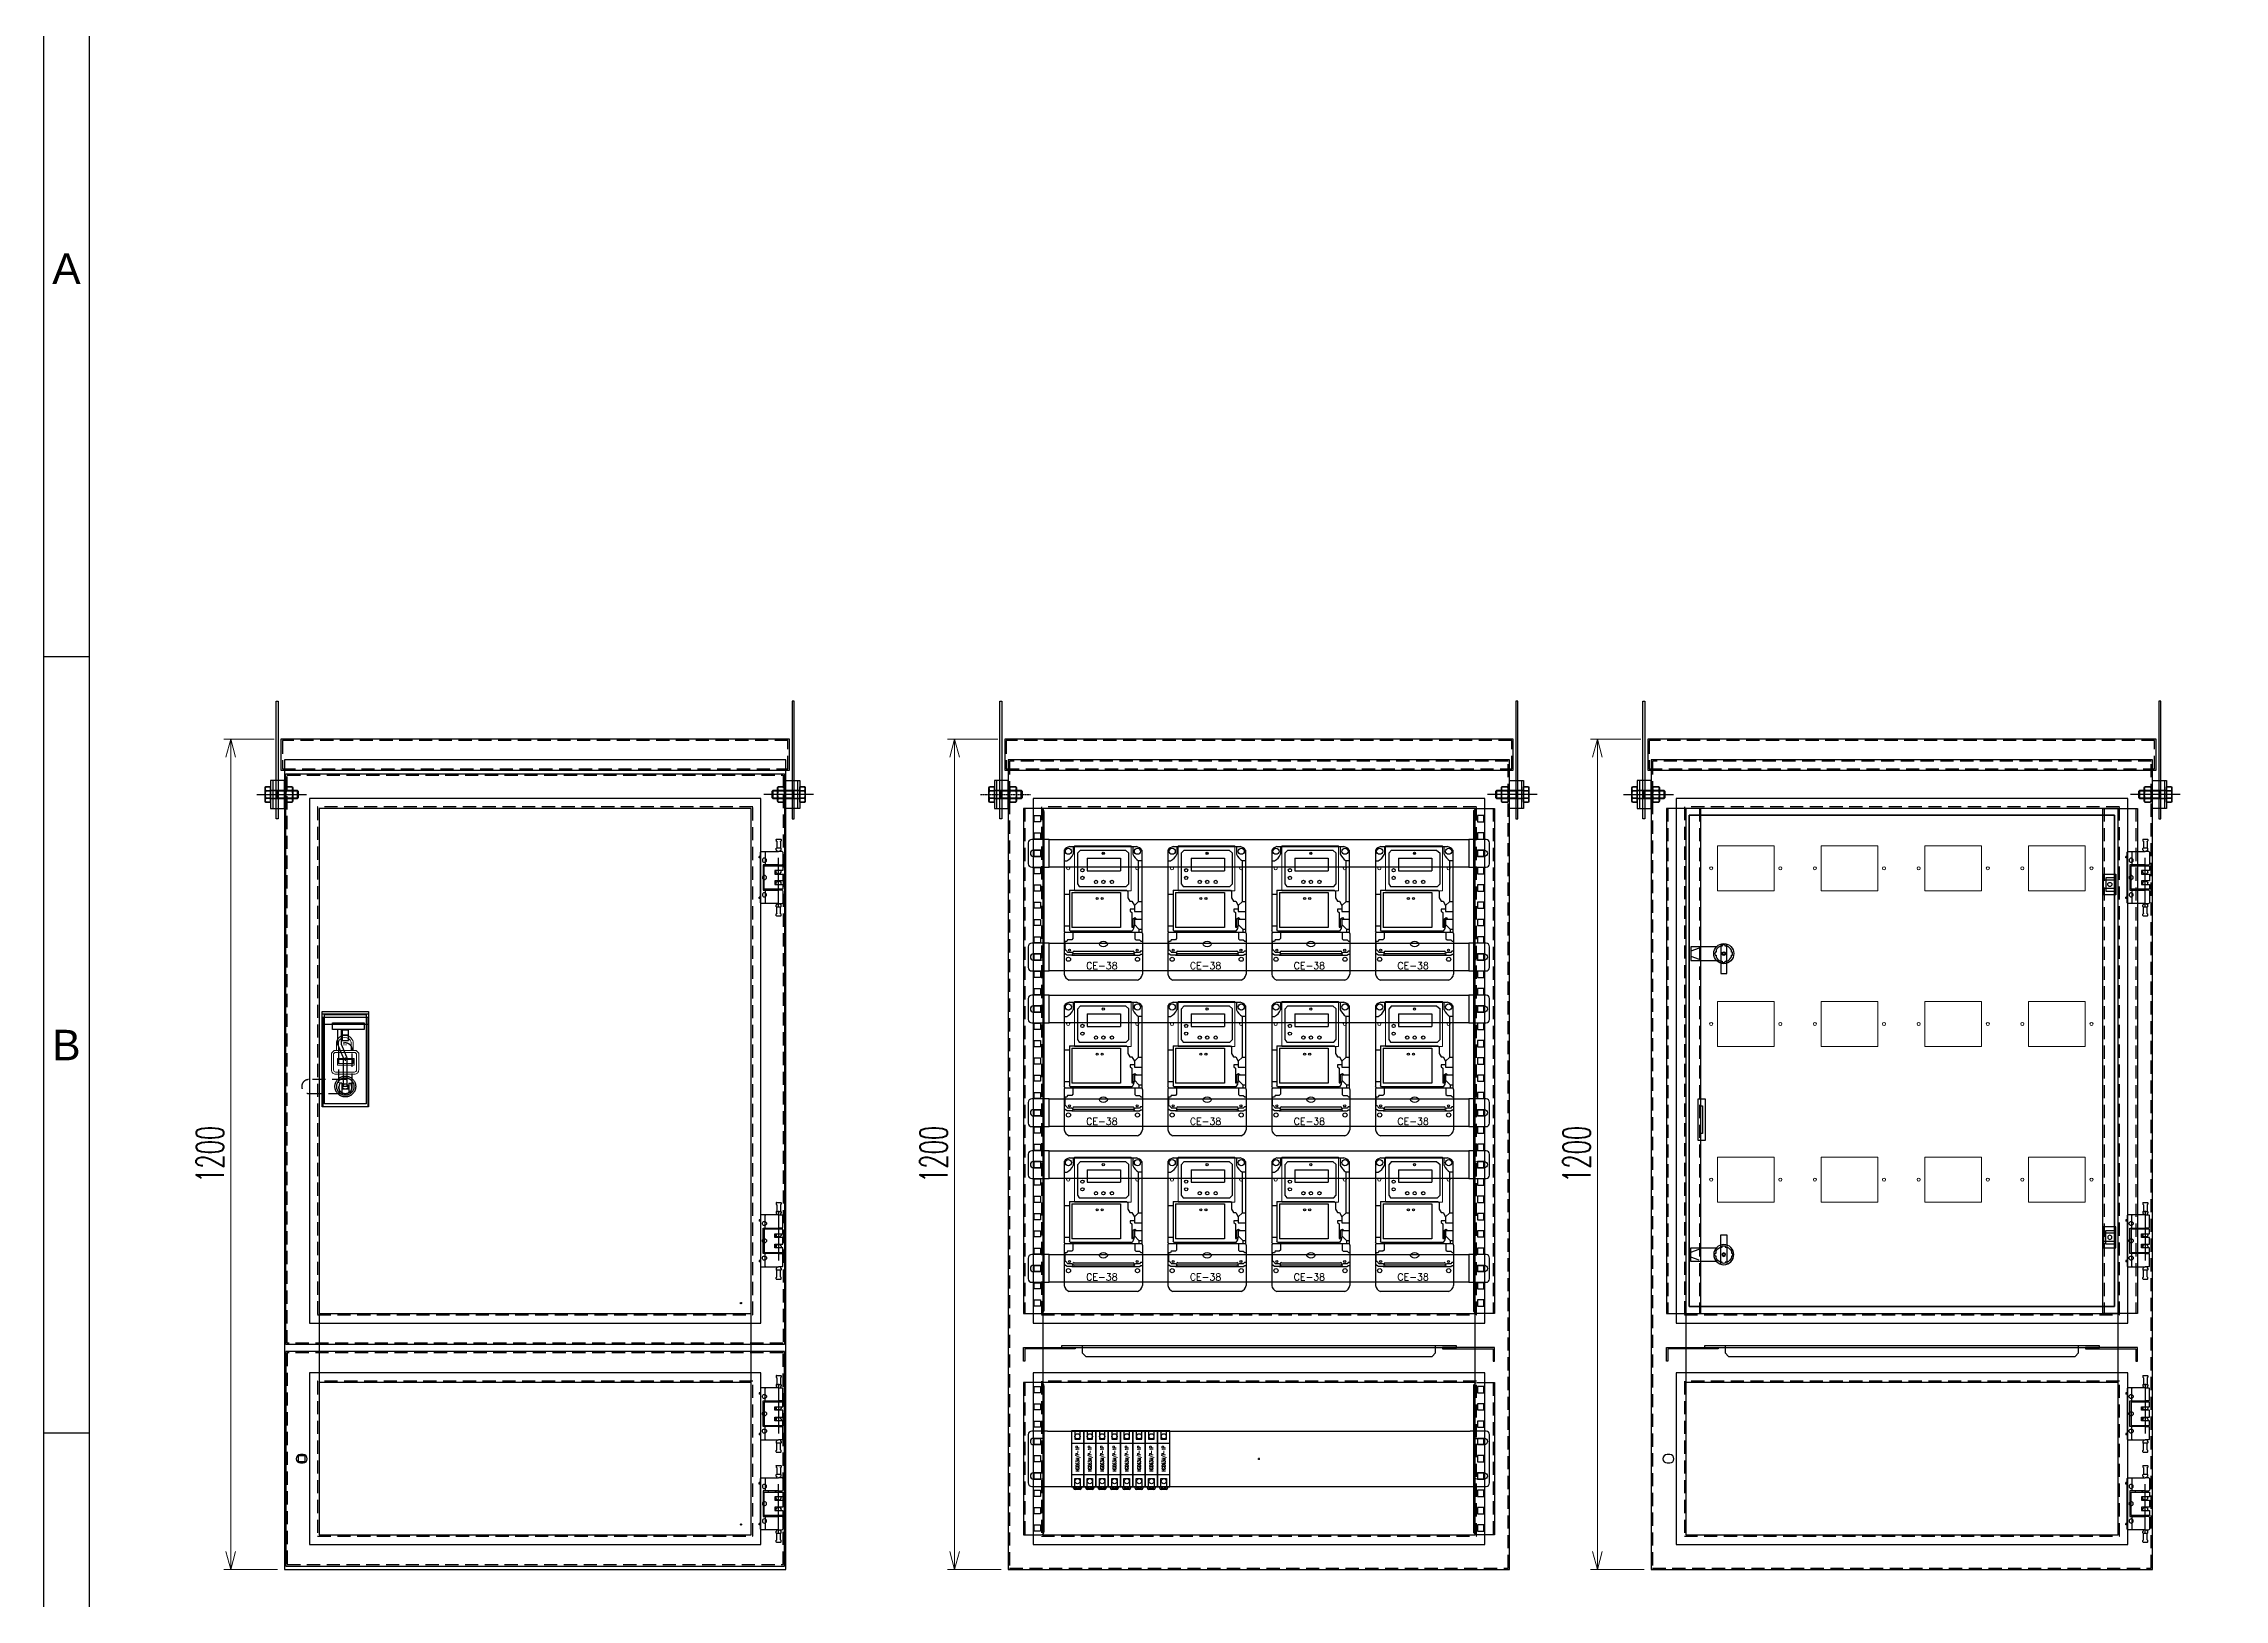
# Model space of a CAD drawing. Header units: millimetres. Extents: x -33730 to 17150, y -76829 to -27437.
# Drawn here: x -7064 to -3911, y -69707 to -67458 of the extents above; entities that cross this region are included whole.
import ezdxf
from ezdxf.enums import TextEntityAlignment as Align

# ---------------------------------------------------------------- set-up
doc = ezdxf.new("R2010")
doc.units = ezdxf.units.MM
doc.header["$LTSCALE"] = 3
for name, pattern in [('ACAD_ISO03W100', [30, 12, -18]), ('ACAD_ISO04W100', [30, 24, -3, 0, -3]), ('AXES2', [1.125, 0.75, -0.125, 0.125, -0.125]), ('HIDDEN', [9.525, 6.35, -3.175])]:
    doc.linetypes.add(name, pattern=pattern)
for name, color, linetype in [('@.HIDDEN', 8, 'HIDDEN'), ('@.TEXT', 7, 'Continuous'), ('@.VISIBLE', 7, 'Continuous'), ('AXE', 80, 'AXES2'), ('centerline', 6, 'ACAD_ISO04W100'), ('dim', 7, 'Continuous'), ('EQUIPMENT', 4, 'Continuous'), ('equipments', 2, 'Continuous')]:
    doc.layers.add(name, color=color, linetype=linetype)
for name, color, linetype, lineweight in [('BORDER', 7, 'Continuous', 15), ('FIN', 8, 'Continuous', 18), ('FORT', 2, 'Continuous', 35), ('Text', 7, 'Continuous', 13)]:
    doc.layers.add(name, color=color, linetype=linetype, lineweight=lineweight)
doc.styles.add('Ann_w01', font='romans.shx', dxfattribs={"width": 0.6, "bigfont": 'chineset.shx'})
doc.styles.add('Arial', font='arial.ttf')
doc.styles.add('BV CHI TIET', font='romans.shx', dxfattribs={"height": 10})
doc.dimstyles.new('Dim 01_SC20', dxfattribs={"dimscale": 20, "dimtxt": 2, "dimasz": 1.3, "dimexe": 0.5, "dimexo": 0.5, "dimgap": 0.5, "dimtad": 1, "dimdec": 1, "dimzin": 12, "dimdsep": 46, "dimtxsty": 'Ann_w01', "dimblk": 'OPEN30', "dimcen": 1.5, "dimclrd": 6, "dimclre": 6, "dimclrt": 3, "dimadec": 1, "dimazin": 3, "dimtm": 1e-09, "dimtfac": 1, "dimtdec": 1, "dimtix": 1, "dimtmove": 0, "dimatfit": 3, "dimldrblk": 'OPEN30', "dimfxl": 1, "dimtolj": 1, "dimlwd": 0, "dimlwe": 0, "dimarcsym": 0})

# ---------------------------------------------------------------- blocks, each defined once
blk = doc.blocks.new('HL011-1 Front')
at = {"layer": 'centerline'}
blk.add_line((20.5, 43.5), (20.5, -43.5), dxfattribs=at)
at = {"layer": 'EQUIPMENT'}
for p, q in [((-5.7, 36.5), (-5.7, -36.5)), ((1.5, 37.5), (-4.7, 37.5)), ((1, 19.5), (1, 36.5)), ((20.5, 37.5), (1.5, 37.5)), ((17, 42), (17, 40)), ((17.5, 42.5), (23.5, 42.5)), ((18, 39), (18, 37.5)), ((20.5, 37.5), (25.5, 37.5)), ((23, 39), (23, 37.5)), ((24, 42), (24, 40)), ((26.5, 19.5), (26.5, 36.5)), ((-7.7, 30.5), (-7.7, 28.5)), ((-5.7, 30.5), (-7.7, 30.5)), ((-5.7, 28.5), (-7.7, 28.5)), ((-1.9, -18.5), (-1.9, 18.5)), ((-1.9, 18.5), (0.4, 18.5)), ((0.4, 18.5), (20.5, 18.5)), ((5.6, 16.8), (5.6, 18.5)), ((15.9, 18.5), (15.9, 16.8)), ((15.9, 10), (15.9, 5)), ((17.5, 16.8), (17, 18.5)), ((17, 10), (17, 7.7)), ((18.4, 5.7), (17.1, 7.4)), ((22.2, 5.5), (18.8, 5.5)), ((25.5, 18.5), (20.5, 18.5)), ((22.6, 5.7), (23.9, 7.4)), ((23.5, 16.8), (24, 18.5)), ((24, 10), (24, 7.7)), ((-7.7, -28.5), (-7.7, -30.5)), ((-5.7, -28.5), (-7.7, -28.5)), ((-5.7, -30.5), (-7.7, -30.5)), ((0.4, -18.5), (-1.9, -18.5)), ((20.5, -18.5), (0.4, -18.5)), ((1, -36.5), (1, -19.5)), ((5.6, -18.5), (5.6, -16.8)), ((15.9, -5), (15.9, -10)), ((15.9, -16.8), (15.9, -18.5)), ((17, -7.7), (17, -10)), ((17.5, -16.8), (17, -18.5)), ((18.4, -5.7), (17.1, -7.4)), ((18.8, -5.5), (22.2, -5.5)), ((20.5, -18.5), (25.5, -18.5)), ((22.6, -5.7), (23.9, -7.4)), ((23.5, -16.8), (24, -18.5)), ((24, -7.7), (24, -10)), ((26.5, -36.5), (26.5, -19.5)), ((-4.7, -37.5), (1.5, -37.5)), ((1.5, -37.5), (20.5, -37.5)), ((17, -40), (17, -42)), ((23.5, -42.5), (17.5, -42.5)), ((18, -37.5), (18, -39)), ((25.5, -37.5), (20.5, -37.5)), ((23, -37.5), (23, -39)), ((24, -40), (24, -42))]:
    blk.add_line(p, q, dxfattribs=at)
at = {"layer": 'EQUIPMENT', "color": 8}
for p, q in [((17, 55), (17, 53)), ((17.5, 55.5), (23.5, 55.5)), ((18, 52), (18, 42.5)), ((23, 52), (23, 42.5)), ((24, 55), (24, 53)), ((17, -55), (17, -53)), ((17.5, -55.5), (23.5, -55.5)), ((18, -52), (18, -42.5)), ((23, -52), (23, -42.5)), ((24, -55), (24, -53))]:
    blk.add_line(p, q, dxfattribs=at)
blk.add_lwpolyline([(26.5, 5), (15.2, 5), (15.2, 10), (26.5, 10), (26.5, 16.8), (-0.2, 16.8), (-0.2, -16.8), (26.5, -16.8), (26.5, -10), (15.2, -10), (15.2, -5), (26.5, -5)], close=True, dxfattribs=at)
for centre in [(0, 25), (0, 0), (0, -25)]:
    blk.add_circle(centre, 3, dxfattribs=at)
at = {"layer": 'EQUIPMENT'}
for centre, radius, start, end in [((-4.7, 36.5), 1, 90, 180), ((17.5, 42), 0.5, 90, 180), ((17.5, 40), 0.5, 180, 270), ((17.5, 39), 0.5, 0, 90), ((23.5, 39), 0.5, 90, 180), ((23.5, 42), 0.5, 0, 90), ((23.5, 40), 0.5, 270, 0), ((25.5, 36.5), 1, 0, 90), ((17.5, 7.7), 0.5, 180, 216.8699), ((18.8, 6), 0.5, 216.8699, 270), ((22.2, 6), 0.5, 270, 323.1301), ((23.5, 7.7), 0.5, 323.1301, 0), ((25.5, 19.5), 1, 270, 0), ((17.5, -7.7), 0.5, 143.1301, 180), ((18.8, -6), 0.5, 90, 143.1301), ((22.2, -6), 0.5, 36.8699, 90), ((23.5, -7.7), 0.5, 0, 36.8699), ((25.5, -19.5), 1, 0, 90), ((-4.7, -36.5), 1, 180, 270), ((17.5, -40), 0.5, 90, 180), ((17.5, -42), 0.5, 180, 270), ((17.5, -39), 0.5, 270, 0), ((23.5, -39), 0.5, 180, 270), ((23.5, -40), 0.5, 0, 90), ((23.5, -42), 0.5, 270, 0), ((25.5, -36.5), 1, 270, 0)]:
    blk.add_arc(centre, radius, start, end, dxfattribs=at)
at = {"layer": 'EQUIPMENT', "color": 8}
for centre, start, end in [((17.5, 55), 90, 180), ((17.5, 53), 180, 270), ((17.5, 52), 0, 90), ((23.5, 52), 90, 180), ((23.5, 55), 0, 90), ((23.5, 53), 270, 0), ((17.5, -53), 90, 180), ((17.5, -55), 180, 270), ((17.5, -52), 270, 0), ((23.5, -52), 180, 270), ((23.5, -53), 0, 90), ((23.5, -55), 270, 0)]:
    blk.add_arc(centre, 0.5, start, end, dxfattribs=at)
at = {"layer": 'EQUIPMENT'}
for centre, start_param, end_param in [((1.5, 36.5), 3.141593, 4.712389), ((0.4, 19.5), 0, 1.570796), ((0.4, -19.5), 1.570796, 3.141593), ((1.5, -36.5), 4.712389, 6.283185)]:
    blk.add_ellipse(centre, major_axis=(0, -1), ratio=0.57735, start_param=start_param, end_param=end_param, dxfattribs=at)
blk = doc.blocks.new('khoa')
at = {"layer": 'BORDER', "color": 0, "linetype": 'Continuous'}
blk.add_lwpolyline([(1124505.4, 153100.2), (1124505.4, 153112.7, 0.787743), (1124481.3, 153112.7), (1124481.3, 153100.2)], format="xyb", dxfattribs=at)
at = {"layer": 'BORDER'}
blk.add_lwpolyline([(1124484.2, 153100.2), (1124484.2, 153112, -0.787743), (1124502.4, 153112), (1124502.4, 153100.2)], format="xyb", dxfattribs=at)
at = {"layer": 'BORDER', "color": 0, "linetype": 'Continuous'}
for points in [[(1124474.1, 153071.9, 0.414214), (1124480.1, 153065.9), (1124507.4, 153065.9, 0.414214), (1124513.4, 153071.9), (1124513.4, 153096.4), (1124509.7, 153100.2), (1124477.8, 153100.2), (1124474.1, 153096.4)], [(1124477.1, 153071.9, 0.414214), (1124480.1, 153068.9), (1124507.4, 153068.9, 0.414214), (1124510.4, 153071.9), (1124510.4, 153095.2), (1124508.4, 153097.2), (1124479.1, 153097.2), (1124477.1, 153095.2)]]:
    blk.add_lwpolyline(points, format="xyb", close=True, dxfattribs=at)
for points in [[(1124482.7, 153088.7), (1124506.8, 153088.7), (1124506.8, 153078.8), (1124482.7, 153078.8), (1124482.7, 153088.7)], [(1124482.7, 153087.2), (1124505.4, 153087.2), (1124505.4, 153081.6), (1124482.7, 153081.6), (1124482.7, 153087.2)], [(1124491.6, 153108.5), (1124493, 153108.5)], [(1124494.4, 153108.5), (1124495.9, 153108.5)]]:
    blk.add_lwpolyline(points, dxfattribs=at)
blk = doc.blocks.new('A$C05342c2d')
at = {"color": 3, "ltscale": 20}
for p, q in [((29.5, 0), (29.5, 137.5)), ((29.5, 137.5), (96.5, 137.5)), ((29.5, 134.5), (96.5, 134.5)), ((29.5, 129.5), (96.5, 129.5)), ((29.5, 129.5), (30.5, 129.5)), ((30.5, 129.5), (30.5, 119.5)), ((95.5, 129.5), (95.5, 119.5)), ((96.5, 137.5), (96.5, 0)), ((30.5, 119.5), (95.5, 119.5)), ((30.5, 119.5), (30.5, 0)), ((44.3, 111.4), (44.3, 121.4)), ((44.3, 121.4), (90.2, 121.4)), ((90.2, 111.4), (44.3, 111.4)), ((52.4, 89.7), (52.4, 111.4)), ((57.4, 89.7), (57.4, 111.4)), ((58.5, 110.8), (58.5, 95.8)), ((67.5, 110.8), (58.5, 110.8)), ((58.5, 103.2), (67.5, 103.2)), ((58.5, 95.8), (67.5, 95.8)), ((66.5, 103.2), (59.5, 103.2)), ((67.5, 95.8), (67.5, 110.8)), ((90.2, 121.4), (90.2, 111.4)), ((95.5, 119.5), (95.5, 0)), ((29.5, 69.8), (29.5, 68.8)), ((52.4, 89.7), (60.6, 69.7)), ((57.4, 89.7), (65.6, 69.7)), ((60.6, 29.7), (60.6, 69.7)), ((65.6, 29.7), (65.6, 69.7)), ((58, 34.2), (55.1, 34.2)), ((58, 34.2), (58, 21.2)), ((68, 34.2), (68, 21.2)), ((68, 34.2), (70.9, 34.2)), ((96.5, 0), (29.5, 0)), ((58, 21.2), (55.1, 21.2)), ((58, 29.7), (68, 29.7)), ((58, 25.7), (68, 25.7)), ((68, 21.2), (70.9, 21.2))]:
    blk.add_line(p, q, dxfattribs=at)
at = {"color": 1}
for p, q in [((60.5, 68.8), (65.5, 68.8)), ((63, 71.3), (63, 66.3))]:
    blk.add_line(p, q, dxfattribs=at)
blk.add_lwpolyline([(33, 133.3), (93, 133.3), (93, 4.3), (33, 4.3)], close=True, dxfattribs=at)
at = {"color": 3, "linetype": 'ACAD_ISO03W100', "ltscale": 20}
for radius in [15, 12.5, 4]:
    blk.add_circle((63, 29.2), radius, dxfattribs=at)
at = {"color": 3, "ltscale": 20}
for centre, start, end in [((70.6, 27.7), 157.2831, 202.7169), ((55.4, 27.7), 337.2831, 22.7169)]:
    blk.add_arc(centre, 16.8, start, end, dxfattribs=at)
at = {"layer": '@.VISIBLE', "linetype": 'HIDDEN'}
for points in [[(73, 29.2), (73, 82.2, 1), (53, 82.2), (53, 29.2, 1)], [(63, 39.2), (10, 39.2, 1), (10, 19.2), (63, 19.2, 1)]]:
    blk.add_lwpolyline(points, format="xyb", close=True, dxfattribs=at)
at = {"color": 3}
blk.add_blockref('khoa', (-1124431.1, -153018.9), dxfattribs=at)
blk = doc.blocks.new('_Open30')
at = {"color": 0, "linetype": 'ByBlock', "lineweight": -2}
for p, q in [((-1, 0.27), (0, 0)), ((0, 0), (-1, -0.27)), ((0, 0), (-1, 0))]:
    blk.add_line(p, q, dxfattribs=at)
blk = doc.blocks.new('*D208')
at = {"layer": '@.VISIBLE', "color": 6, "lineweight": 0, "transparency": 16777216}
for p, q in [((-6730.9, -68463.6), (-6803.6, -68463.6)), ((-6793.6, -69637.6), (-6793.6, -68489.6)), ((-6725.9, -69663.6), (-6803.6, -69663.6))]:
    blk.add_line(p, q, dxfattribs=at)
at = {"layer": 'Defpoints', "color": 0, "transparency": 16777216}
for p in [(-6793.6, -68463.6), (-6720.9, -68463.6), (-6715.9, -69663.6)]:
    blk.add_point(p, dxfattribs=at)
at = {"layer": '@.VISIBLE', "color": 6, "lineweight": 0, "transparency": 16777216, "xscale": 26, "yscale": 26, "zscale": 26}
for p, rotation in [((-6793.6, -68463.6), 90), ((-6793.6, -69663.6), 270)]:
    blk.add_blockref('_Open30', p, dxfattribs=dict(at, rotation=rotation))
at = {"layer": '@.VISIBLE', "color": 3, "transparency": 16777216, "insert": (-6823.6, -69063.6), "char_height": 40, "attachment_point": 5, "rotation": 90, "style": 'Ann_w01'}
blk.add_mtext('\\A1;1200', dxfattribs=at)
blk = doc.blocks.new('*D211')
at = {"layer": '@.VISIBLE', "color": 6, "lineweight": 0, "transparency": 16777216}
for p, q in [((-4754.9, -68463.6), (-4827.5, -68463.6)), ((-4817.5, -69637.6), (-4817.5, -68489.6)), ((-4749.9, -69663.6), (-4827.5, -69663.6))]:
    blk.add_line(p, q, dxfattribs=at)
at = {"layer": 'Defpoints', "color": 0, "transparency": 16777216}
for p in [(-4817.5, -68463.6), (-4744.9, -68463.6), (-4739.9, -69663.6)]:
    blk.add_point(p, dxfattribs=at)
at = {"layer": '@.VISIBLE', "color": 6, "lineweight": 0, "transparency": 16777216, "xscale": 26, "yscale": 26, "zscale": 26}
for p, rotation in [((-4817.5, -68463.6), 90), ((-4817.5, -69663.6), 270)]:
    blk.add_blockref('_Open30', p, dxfattribs=dict(at, rotation=rotation))
at = {"layer": '@.VISIBLE', "color": 3, "transparency": 16777216, "insert": (-4847.5, -69063.6), "char_height": 40, "attachment_point": 5, "rotation": 90, "style": 'Ann_w01'}
blk.add_mtext('\\A1;1200', dxfattribs=at)
blk = doc.blocks.new('HL003-2 Front')
at = {"layer": 'EQUIPMENT'}
for p, q in [((6.8, 6), (-9.2, 6)), ((6.8, -15), (6.8, 15)), ((6.8, -6), (-9.2, -6))]:
    blk.add_line(p, q, dxfattribs=at)
blk.add_lwpolyline([(-9.2, 15), (8.8, 15), (8.8, -15), (-9.2, -15)], close=True, dxfattribs=at)
at = {"layer": 'EQUIPMENT', "color": 8}
blk.add_lwpolyline([(6.8, 9.8), (-5.7, 9.8), (-5.7, -9.8), (6.8, -9.8)], dxfattribs=at)
at = {"layer": 'EQUIPMENT'}
blk.add_circle((0, 0), 3, dxfattribs=at)
blk = doc.blocks.new('*D212')
at = {"layer": '@.VISIBLE', "color": 6, "lineweight": 0, "transparency": 16777216}
for p, q in [((-5684.5, -68463.6), (-5757.1, -68463.6)), ((-5747.1, -69637.6), (-5747.1, -68489.6)), ((-5679.5, -69663.6), (-5757.1, -69663.6))]:
    blk.add_line(p, q, dxfattribs=at)
at = {"layer": 'Defpoints', "color": 0, "transparency": 16777216}
for p in [(-5747.1, -68463.6), (-5674.5, -68463.6), (-5669.5, -69663.6)]:
    blk.add_point(p, dxfattribs=at)
at = {"layer": '@.VISIBLE', "color": 6, "lineweight": 0, "transparency": 16777216, "xscale": 26, "yscale": 26, "zscale": 26}
for p, rotation in [((-5747.1, -68463.6), 90), ((-5747.1, -69663.6), 270)]:
    blk.add_blockref('_Open30', p, dxfattribs=dict(at, rotation=rotation))
at = {"layer": '@.VISIBLE', "color": 3, "transparency": 16777216, "insert": (-5777.1, -69063.6), "char_height": 40, "attachment_point": 5, "rotation": 90, "style": 'Ann_w01'}
blk.add_mtext('\\A1;1200', dxfattribs=at)
blk = doc.blocks.new('*U58')
at = {"layer": '@.VISIBLE', "color": 151}
blk.add_lwpolyline([(-4.5, 4.5), (4.5, 4.5), (4.5, -4.5), (-4.5, -4.5)], close=True, dxfattribs=at)
blk = doc.blocks.new('*U59')
at = {"layer": '@.VISIBLE', "color": 0, "linetype": 'ByBlock', "lineweight": -2}
for p in [(0, 200), (0, 175), (0, 150), (0, 125), (0, 100), (0, 75), (0, 50), (0, 25), (0, 0)]:
    blk.add_blockref('*U58', p, dxfattribs=at)
blk = doc.blocks.new('*U60')
at = {"layer": '@.VISIBLE', "color": 151}
blk.add_lwpolyline([(-4.5, 4.5), (4.5, 4.5), (4.5, -4.5), (-4.5, -4.5)], close=True, dxfattribs=at)
blk = doc.blocks.new('*U61')
at = {"layer": '@.VISIBLE', "color": 0, "linetype": 'ByBlock', "lineweight": -2}
for p in [(0, 700), (0, 675), (0, 650), (0, 625), (0, 600), (0, 575), (0, 550), (0, 525), (0, 500), (0, 475), (0, 450), (0, 425), (0, 400), (0, 375), (0, 350), (0, 325), (0, 300), (0, 275), (0, 250), (0, 225), (0, 200), (0, 175), (0, 150), (0, 125), (0, 100), (0, 75), (0, 50), (0, 25), (0, 0)]:
    blk.add_blockref('*U60', p, dxfattribs=at)
blk = doc.blocks.new('*U62')
at = {"layer": '@.VISIBLE', "color": 151}
blk.add_lwpolyline([(-4.5, 4.5), (4.5, 4.5), (4.5, -4.5), (-4.5, -4.5)], close=True, dxfattribs=at)
blk = doc.blocks.new('*U63')
at = {"layer": '@.VISIBLE', "color": 0, "linetype": 'ByBlock', "lineweight": -2}
for p in [(0, 700), (0, 675), (0, 650), (0, 625), (0, 600), (0, 575), (0, 550), (0, 525), (0, 500), (0, 475), (0, 450), (0, 425), (0, 400), (0, 375), (0, 350), (0, 325), (0, 300), (0, 275), (0, 250), (0, 225), (0, 200), (0, 175), (0, 150), (0, 125), (0, 100), (0, 75), (0, 50), (0, 25), (0, 0)]:
    blk.add_blockref('*U62', p, dxfattribs=at)
blk = doc.blocks.new('*U64')
at = {"layer": '@.VISIBLE', "color": 151}
blk.add_lwpolyline([(-4.5, 4.5), (4.5, 4.5), (4.5, -4.5), (-4.5, -4.5)], close=True, dxfattribs=at)
blk = doc.blocks.new('*U65')
at = {"layer": '@.VISIBLE', "color": 0, "linetype": 'ByBlock', "lineweight": -2}
for p in [(0, 200), (0, 175), (0, 150), (0, 125), (0, 100), (0, 75), (0, 50), (0, 25), (0, 0)]:
    blk.add_blockref('*U64', p, dxfattribs=at)
blk = doc.blocks.new('MS406')
at = {"layer": 'EQUIPMENT'}
for points in [[(-10.5, 10), (-47.5, 10), (-47.5, -10), (-10.5, -10)], [(-35.5, 7.8), (-47.5, 3.7)], [(-4.5, 13.8), (-4.5, -28.5), (4.5, -28.5), (4.5, 13.8)], [(-0.8, 2.5), (-0.8, 0.8), (-2.5, 0.8)], [(0.8, 2.5), (0.8, 0.8), (2.5, 0.8)], [(-47.5, -3.7), (-35.5, -7.8)], [(-0.8, -2.5), (-0.8, -0.8), (-2.5, -0.8)], [(0.8, -2.5), (0.8, -0.8), (2.5, -0.8)]]:
    blk.add_lwpolyline(points, dxfattribs=at)
at = {"layer": 'EQUIPMENT', "color": 8}
blk.add_lwpolyline([(-11, 4.8), (-11, 2.2), (-12.5, 2.2, 0.088933), (-12.5, -2.3), (-11, -2.3), (-11, -4.8, 0.189345), (-4.8, -11), (-2.3, -11), (-2.3, -12.5, 0.088933), (2.2, -12.5), (2.2, -11), (4.8, -11, 0.189345), (11, -4.8), (11, -2.3), (12.5, -2.3, 0.088933), (12.5, 2.2), (11, 2.2), (11, 4.8, 0.189345), (4.8, 11), (2.2, 11), (2.2, 12.5, 0.088933), (-2.3, 12.5), (-2.3, 11), (-4.8, 11, 0.189345)], format="xyb", close=True, dxfattribs=at)
at = {"layer": 'EQUIPMENT'}
for radius in [14.5, 2.67]:
    blk.add_circle((0, 0), radius, dxfattribs=at)
blk = doc.blocks.new('H12-040')
at = {"layer": 'AXE'}
blk.add_line((0, 20), (0, -52.1), dxfattribs=at)
at = {"layer": 'FIN'}
for p, q in [((-4.9, -10), (-4.9, -40)), ((5, -10), (5, -40))]:
    blk.add_line(p, q, dxfattribs=at)
at = {"layer": 'FORT'}
for p, q in [((-11, 7.2), (-9.5, 8)), ((-11, 0), (-11, 7.2)), ((-11, 0), (11, 0)), ((9.5, 8), (-9.5, 8)), ((-6, 0), (-6, -38.9)), ((-5.5, 0), (-5.5, 7.2)), ((5.5, 0), (5.5, 7.2)), ((6, 0), (6, -38.9)), ((11, 7.2), (9.5, 8)), ((11, 0), (11, 7.2)), ((6, -10), (-6, -10)), ((6, -38.9), (-6, -38.9)), ((-4.9, -40), (-6, -38.9)), ((5, -40), (-4.9, -40)), ((6, -38.9), (5, -40))]:
    blk.add_line(p, q, dxfattribs=at)
for centre, radius, start, end in [((-8.2, 3.1), 4.86, 55.6159, 124.3841), ((0, -10.2), 18.2, 72.4121, 107.5879), ((8.2, 3.1), 4.86, 55.6159, 124.3841)]:
    blk.add_arc(centre, radius, start, end, dxfattribs=at)
blk = doc.blocks.new('HM12_COTE')
at = {"layer": 'FORT'}
for p, q in [((-11, 9.2), (-9.5, 10)), ((-11, 0.8), (-11, 9.2)), ((-9.5, 0), (-11, 0.8)), ((9.5, 10), (-9.5, 10)), ((-9.5, 0), (9.5, 0)), ((-5.5, 0.8), (-5.5, 9.2)), ((5.5, 0.8), (5.5, 9.2)), ((11, 9.2), (9.5, 10)), ((9.5, 0), (11, 0.8)), ((11, 0.8), (11, 9.2))]:
    blk.add_line(p, q, dxfattribs=at)
for centre, radius, start, end in [((-8.2, 5.1), 4.86, 55.6159, 124.3841), ((-8.2, 4.9), 4.86, 235.6159, 304.3841), ((0, -8.2), 18.2, 72.4121, 107.5879), ((0, 18.2), 18.2, 252.4121, 287.5879), ((8.2, 5.1), 4.86, 55.6159, 124.3841), ((8.2, 4.9), 4.86, 235.6159, 304.3841)]:
    blk.add_arc(centre, radius, start, end, dxfattribs=at)
blk = doc.blocks.new('CE-38 Front')
at = {"layer": 'equipments'}
for p, q in [((-56.5, 4.5), (-56.5, -112.1)), ((-48.8, 9.8), (47.8, 9.8)), ((-43.6, 9.8), (-43.6, -1.4)), ((-33.2, 4.6), (-37.4, 0)), ((-33.2, 4.6), (31.9, 4.6)), ((31.9, 4.6), (36.9, 0.4)), ((36.9, -44.1), (36.9, 0.4)), ((42.6, 9.8), (42.6, -1.4)), ((55.5, 4.5), (55.5, -113.8)), ((-56.5, -10.7), (-52.6, -10.7)), ((-37.4, 0), (-37.4, -44.1)), ((-23.1, -7.2), (25.1, -7.2)), ((-23.1, -7.2), (-23.1, -25.4)), ((-23.1, -25.4), (25.1, -25.4)), ((25.1, -7.2), (25.1, -25.4)), ((55.5, -10.7), (51.1, -10.7)), ((51.1, -69.5), (51.1, -10.7)), ((-49, -59.5), (-56.5, -59.5)), ((-49, -53.1), (33.7, -53.1)), ((-49, -53.1), (-49, -110.7)), ((-45.4, -56.4), (-45.4, -107)), ((-45.4, -56.4), (25, -56.4)), ((-37.4, -44.1), (-34.7, -47.8)), ((-34.7, -47.8), (33.1, -47.8)), ((25, -56.4), (25, -107)), ((33.1, -47.8), (36.9, -44.1)), ((33.7, -53.1), (35.5, -55.2)), ((35.5, -55.2), (35.5, -64.3)), ((35.5, -64.3), (38.4, -69.1)), ((38.4, -69.1), (41.4, -69.1)), ((45, -80.9), (38.7, -80.9)), ((38.7, -80.9), (38.7, -83.6)), ((38.7, -83.6), (41.1, -85.4)), ((41.1, -85.4), (41.1, -106.6)), ((41.4, -69.1), (45, -75.4)), ((43.1, -94.5), (45.7, -93)), ((43.1, -106.6), (43.1, -94.5)), ((45, -75.4), (51.1, -69.5)), ((45, -75.4), (45, -84.2)), ((45, -84.2), (55.5, -84.2)), ((45.7, -93), (47.9, -95.3)), ((51.1, -69.5), (55.5, -69.5)), ((-49, -105.3), (-56.5, -105.3)), ((-55.2, -113.8), (-56.5, -112.1)), ((-55.2, -113.8), (-56.5, -115.3)), ((-56.5, -115.3), (-56.5, -174.7)), ((-55.2, -113.8), (55.5, -113.8)), ((-51.7, -124.9), (-52.7, -127.4)), ((-45.6, -124.9), (-51.7, -124.9)), ((-48, -112.4), (-49, -110.7)), ((41.5, -112.4), (-48, -112.4)), ((-44, -123.3), (-45.6, -124.9)), ((25, -107), (-45.4, -107)), ((-44, -113.8), (-44, -123.3)), ((41.1, -106.6), (43.1, -106.6)), ((43.8, -108.7), (41.5, -112.4)), ((45, -102.9), (43.8, -108.7)), ((45, -95.3), (45, -102.9)), ((45, -95.3), (55.5, -95.3)), ((45, -102.9), (51.6, -109.6)), ((45.4, -113.8), (45.4, -123.5)), ((45.4, -123.5), (47, -125.1)), ((47, -125.1), (52.4, -125.1)), ((51.6, -109.6), (55.5, -109.6)), ((51.6, -109.6), (51.6, -113.8)), ((52.4, -125.1), (54.5, -126.9)), ((55.5, -113.8), (56.5, -116.6)), ((56.5, -116.6), (56.5, -174.7)), ((-54.6, -145.9), (-56.5, -144.1)), ((-52.7, -127.4), (-55.8, -127.4)), ((-55.8, -127.4), (-55.8, -139.6)), ((-55.8, -139.6), (-54.3, -139.6)), ((-52.3, -147.2), (-54.6, -145.9)), ((-45.5, -147.2), (-52.3, -147.2)), ((-45.5, -143.2), (-51.2, -143.2)), ((-45.5, -147.2), (46.3, -147.2)), ((46.3, -147.2), (52.3, -147.2)), ((52.4, -143.2), (46.6, -143.2)), ((52.3, -147.2), (54.5, -145.7)), ((54, -141.5), (52.4, -143.2)), ((56.5, -141.5), (54, -141.5)), ((54.5, -126.9), (56.5, -126.9)), ((54.5, -145.7), (56.4, -145.6)), ((49.2, -183.2), (-49.2, -183.2))]:
    blk.add_line(p, q, dxfattribs=at)
for points in [[(-42.3, -141.6), (43, -141.6)], [(43, -145.4), (-42.3, -145.4)]]:
    blk.add_lwpolyline(points, dxfattribs=at)
for centre, radius in [((-50.4, 3), 4.45), ((0, 0), 1.5), ((49.4, 3), 4.45), ((-30.2, -24.5), 2.36), ((-30.2, -35.6), 2.36), ((-10.6, -41.3), 2.36), ((0.2, -41.3), 2.36), ((12.5, -41.3), 2.36), ((-8.9, -65.2), 1.52), ((-1.6, -65.2), 1.52), ((-50.4, -153.1), 3), ((-49, -140), 1.5), ((49.4, -153.1), 3), ((49, -140), 1.5)]:
    blk.add_circle(centre, radius, dxfattribs=at)
for centre, radius, start, end in [((-46, -2.6), 12.7, 103.0793, 146.2096), ((45, -2.6), 12.7, 33.7904, 76.9207), ((-60.7, 6.1), 18.6, 295.6307, 336.3048), ((61.6, 7.4), 20.9, 204.8438, 239.76), ((-40.4, -130.4), 16.7, 213.451, 229.8612), ((-46, -145.2), 2.08, 283.1695, 75.2893), ((-42.3, -143.5), 1.93, 90, 270), ((43, -143.5), 1.93, 270, 90), ((46.6, -145.2), 2, 90, 270), ((-46.2, -173.2), 10.4, 188.2937, 252.8787), ((46.2, -173.2), 10.4, 287.1213, 351.7063)]:
    blk.add_arc(centre, radius, start, end, dxfattribs=at)
blk.add_ellipse((0.2, -131), major_axis=(5.85, 0), ratio=0.67411, dxfattribs=at)
at = {"layer": 'Text', "insert": (-24.8, -157.3), "char_height": 10, "attachment_point": 1, "style": 'BV CHI TIET'}
blk.add_mtext_dynamic_manual_height_columns('CE-38', width=55.474, gutter_width=50, heights=[0], dxfattribs=at)
blk = doc.blocks.new('A$C77b30689')
at = {"color": 6, "linetype": 'Continuous', "lineweight": 0}
blk.add_lwpolyline([(93.2, 65), (11.2, 65), (11.2, 0), (93.2, 0)], close=True, dxfattribs=at)
at = {"color": 6, "lineweight": 0}
for centre in [(2.2, 32.5), (102.2, 32.5)]:
    blk.add_circle(centre, 2.25, dxfattribs=at)
blk = doc.blocks.new('Oval 20x9')
at = {"layer": '@.VISIBLE', "color": 2}
blk.add_lwpolyline([(-5.5, -4.5), (5.5, -4.5, 0.414214), (10, 0), (10, 0, 0.414214), (5.5, 4.5), (-5.5, 4.5, 0.414214), (-10, 0), (-10, 0, 0.414214)], format="xyb", close=True, dxfattribs=at)
blk = doc.blocks.new('*U85')
at = {"layer": '@.VISIBLE'}
for points in [[(30, 20), (5, 20, 0.414214), (0, 15), (0, -15, 0.414214), (5, -20), (30, -20)], [(637, -20), (662, -20, 0.414214), (667, -15), (667, 15, 0.414214), (662, 20), (637, 20)]]:
    blk.add_lwpolyline(points, format="xyb", dxfattribs=at)
blk.add_lwpolyline([(30, 20), (637, 20), (637, -20), (30, -20)], close=True, dxfattribs=at)
blk.add_blockref('Oval 20x9', (13, 0), dxfattribs=at)
blk.add_blockref('Oval 20x9', (13, 0), dxfattribs=at)
at = {"layer": '@.VISIBLE', "xscale": -1}
blk.add_blockref('Oval 20x9', (654, 0), dxfattribs=at)
blk.add_blockref('Oval 20x9', (654, 0), dxfattribs=at)
blk = doc.blocks.new('*U89')
at = {"layer": '@.HIDDEN', "linetype": 'HIDDEN'}
for p, q in [((333.5, 1.5), (333.5, -1.5)), ((332, 0), (335, 0))]:
    blk.add_line(p, q, dxfattribs=at)
at = {"layer": '@.VISIBLE'}
for p, q in [((28, 40), (639, 40)), ((28, -40), (639, -40))]:
    blk.add_line(p, q, dxfattribs=at)
for points in [[(28, 40), (5, 40, 0.414214), (0, 35), (0, -35, 0.414214), (5, -40), (28, -40)], [(639, -40), (662, -40, 0.414214), (667, -35), (667, 35, 0.414214), (662, 40), (639, 40)]]:
    blk.add_lwpolyline(points, format="xyb", dxfattribs=at)
for p in [(13, 25), (13, -25)]:
    blk.add_blockref('Oval 20x9', p, dxfattribs=at)
at = {"layer": '@.VISIBLE', "xscale": -1}
for p in [(654, 25), (654, -25)]:
    blk.add_blockref('Oval 20x9', p, dxfattribs=at)
blk = doc.blocks.new('HGD63-F')
at = {"color": 2}
for p, q in [((2.1, 63), (19.9, 63)), ((2.1, 18), (19.9, 18)), ((5.4, -2), (5.4, 0)), ((16.6, 0), (16.6, -2)), ((7.3, -0.1), (7.3, -2)), ((7.3, -2), (10, -2)), ((14.6, -4), (7.4, -4)), ((12, -2), (14.7, -2)), ((14.7, -2), (14.7, -0.1))]:
    blk.add_line(p, q, dxfattribs=at)
blk.add_lwpolyline([(2.1, 81), (2.1, 0), (19.9, 0), (19.9, 81)], close=True, dxfattribs=at)
at = {"color": 1}
for points in [[(7, 81), (7, 69), (15, 69), (15, 81)], [(7, 0), (7, 12), (15, 12), (15, 0)]]:
    blk.add_lwpolyline(points, dxfattribs=at)
at = {"color": 2}
for centre in [(11, 72.9), (11, 8.1)]:
    blk.add_circle(centre, 3.7, dxfattribs=at)
for centre, radius, start, end in [((7.4, -2), 2, 180, 270), ((11, -0.9), 1.5, 227.1666, 312.8334), ((14.6, -2), 2, 270, 0)]:
    blk.add_arc(centre, radius, start, end, dxfattribs=at)
at = {"color": 151, "style": 'Ann_w01', "width": 0.6}
blk.add_text('HGD63M/P-1P', height=5, rotation=90, dxfattribs=at).set_placement((11, 40.5), align=Align.MIDDLE_CENTER)
blk = doc.blocks.new('*U100')
at = {"layer": '@.VISIBLE', "color": 4}
blk.add_lwpolyline([(0, 0), (615, 0), (615, 710), (0, 710)], close=True, dxfattribs=at)
blk = doc.blocks.new('KHUNG BAN VE (Made by Tung)')
at = {"layer": '@.VISIBLE', "color": 8}
for p, q in [((3, 156), (0, 156)), ((3, 105), (0, 105))]:
    blk.add_line(p, q, dxfattribs=at)
for points in [[(0, 0), (297, 0), (297, 210), (0, 210)], [(3, 3), (294, 3), (294, 207), (3, 207)]]:
    blk.add_lwpolyline(points, close=True, dxfattribs=at)
at = {"layer": '@.TEXT', "color": 1, "style": 'Arial'}
for s, p in [('A', (1.5, 181.5)), ('B', (1.5, 130.5))]:
    blk.add_text(s, height=2, dxfattribs=at).set_placement(p, align=Align.MIDDLE_CENTER)
for tag, height, p in [('DESIGNER_NAME', 2, (38, 15.5)), ('PROJECT_CODE', 2, (258.5, 15.5)), ('SCALE', 2, (289, 15.5)), ('APPROVED_NAME', 2, (38, 10.5)), ('CUSTOMER_NAME', 2, (258.5, 10.5)), ('PAGE', 2, (289, 10.5)), ('DRAWING_NAME', 4, (173, 8)), ('TOTAL', 2, (289, 5.5))]:
    blk.add_attdef(tag, text='', height=height, dxfattribs=at).set_placement(p, align=Align.MIDDLE_CENTER)

msp = doc.modelspace()

# ---------------------------------------------------------------- linework, layer by layer
at = {"layer": '@.VISIBLE'}
for p, q in [((-6732.95, -68523.55), (-6732.95, -68563.55)), ((-5973.95, -68523.55), (-5973.95, -68563.55)), ((-5686.5, -68523.55), (-5686.5, -68563.55)), ((-4927.5, -68523.55), (-4927.5, -68563.55)), ((-4756.87, -68523.55), (-4756.87, -68563.55)), ((-3997.87, -68523.55), (-3997.87, -68563.55))]:
    msp.add_line(p, q, dxfattribs=at)
at = {"layer": '@.VISIBLE', "color": 151, "linetype": 'HIDDEN'}
for p, q in [((-5645.5, -68563.55), (-5645.5, -69293.55)), ((-4968.5, -68563.55), (-4968.5, -69293.55)), ((-5645.5, -69393.55), (-5645.5, -69613.55)), ((-4968.5, -69393.55), (-4968.5, -69613.55))]:
    msp.add_line(p, q, dxfattribs=at)
at = {"layer": '@.VISIBLE', "color": 2, "linetype": 'HIDDEN'}
for p, q in [((-4715.87, -68563.55), (-4715.87, -69293.55)), ((-4669.87, -68563.55), (-4669.87, -69293.55)), ((-4084.87, -68563.55), (-4084.87, -69293.55)), ((-4038.87, -68563.55), (-4038.87, -69293.55))]:
    msp.add_line(p, q, dxfattribs=at)
at = {"layer": '@.VISIBLE', "color": 3}
for points in [[(-6724.95, -68578.55), (-6727.95, -68578.55), (-6727.95, -68408.55), (-6724.95, -68408.55)], [(-5981.95, -68578.55), (-5978.95, -68578.55), (-5978.95, -68408.55), (-5981.95, -68408.55)], [(-5678.5, -68578.55), (-5681.5, -68578.55), (-5681.5, -68408.55), (-5678.5, -68408.55)], [(-4935.5, -68578.55), (-4932.5, -68578.55), (-4932.5, -68408.55), (-4935.5, -68408.55)], [(-4748.87, -68578.55), (-4751.87, -68578.55), (-4751.87, -68408.55), (-4748.87, -68408.55)], [(-4005.87, -68578.55), (-4002.87, -68578.55), (-4002.87, -68408.55), (-4005.87, -68408.55)], [(-5592.5, -69342.55), (-5021.5, -69342.55), (-5021.5, -69340.55), (-5592.5, -69340.55)], [(-4662.87, -69342.55), (-4091.87, -69342.55), (-4091.87, -69340.55), (-4662.87, -69340.55)]]:
    msp.add_lwpolyline(points, close=True, dxfattribs=at)
at = {"layer": '@.VISIBLE', "color": 1}
for points in [[(-6720.95, -68508.55), (-5985.95, -68508.55), (-5985.95, -68463.55), (-6720.95, -68463.55)], [(-5674.5, -68508.55), (-4939.5, -68508.55), (-4939.5, -68463.55), (-5674.5, -68463.55)], [(-4744.87, -68508.55), (-4009.87, -68508.55), (-4009.87, -68463.55), (-4744.87, -68463.55)], [(-4667.87, -68993.55), (-4665.87, -68993.55), (-4665.87, -69033.55), (-4667.87, -69033.55)]]:
    msp.add_lwpolyline(points, close=True, dxfattribs=at)
at = {"layer": '@.VISIBLE', "color": 1, "linetype": 'HIDDEN'}
for points in [[(-6718.95, -68506.55), (-5987.95, -68506.55), (-5987.95, -68465.55), (-6718.95, -68465.55)], [(-5672.5, -68506.55), (-4941.5, -68506.55), (-4941.5, -68465.55), (-5672.5, -68465.55)], [(-4742.87, -68506.55), (-4011.87, -68506.55), (-4011.87, -68465.55), (-4742.87, -68465.55)]]:
    msp.add_lwpolyline(points, close=True, dxfattribs=at)
at = {"layer": '@.VISIBLE'}
for points in [[(-6715.95, -69663.55), (-5990.95, -69663.55), (-5990.95, -68493.55), (-6715.95, -68493.55)], [(-5669.5, -69663.55), (-4944.5, -69663.55), (-4944.5, -68493.55), (-5669.5, -68493.55)], [(-4739.87, -69663.55), (-4014.87, -69663.55), (-4014.87, -68493.55), (-4739.87, -68493.55)], [(-6715.95, -68523.55), (-6735.95, -68523.55), (-6735.95, -68563.55), (-6715.95, -68563.55)], [(-5990.95, -68523.55), (-5970.95, -68523.55), (-5970.95, -68563.55), (-5990.95, -68563.55)], [(-5669.5, -68523.55), (-5689.5, -68523.55), (-5689.5, -68563.55), (-5669.5, -68563.55)], [(-4944.5, -68523.55), (-4924.5, -68523.55), (-4924.5, -68563.55), (-4944.5, -68563.55)], [(-4739.87, -68523.55), (-4759.87, -68523.55), (-4759.87, -68563.55), (-4739.87, -68563.55)], [(-4014.87, -68523.55), (-3994.87, -68523.55), (-3994.87, -68563.55), (-4014.87, -68563.55)], [(-6026.95, -69307.55), (-6026.95, -68549.55), (-6679.95, -68549.55), (-6679.95, -69307.55)], [(-6040.95, -69293.55), (-6040.95, -68563.55), (-6665.95, -68563.55), (-6665.95, -69293.55)], [(-4980.5, -69307.55), (-4980.5, -68549.55), (-5633.5, -68549.55), (-5633.5, -69307.55)], [(-4994.5, -69293.55), (-4994.5, -68563.55), (-5619.5, -68563.55), (-5619.5, -69293.55)], [(-4050.87, -69307.55), (-4050.87, -68549.55), (-4703.87, -68549.55), (-4703.87, -69307.55)], [(-4064.87, -69293.55), (-4064.87, -68563.55), (-4689.87, -68563.55), (-4689.87, -69293.55)], [(-6679.95, -69379.55), (-6679.95, -69627.55), (-6026.95, -69627.55), (-6026.95, -69379.55)], [(-6665.95, -69393.55), (-6665.95, -69613.55), (-6040.95, -69613.55), (-6040.95, -69393.55)], [(-5633.5, -69379.55), (-5633.5, -69627.55), (-4980.5, -69627.55), (-4980.5, -69379.55)], [(-5619.5, -69393.55), (-5619.5, -69613.55), (-4994.5, -69613.55), (-4994.5, -69393.55)], [(-4703.87, -69379.55), (-4703.87, -69627.55), (-4050.87, -69627.55), (-4050.87, -69379.55)], [(-4689.87, -69393.55), (-4689.87, -69613.55), (-4064.87, -69613.55), (-4064.87, -69393.55)], [(-6695.45, -69499.05), (-6686.45, -69499.05), (-6686.45, -69508.05), (-6695.45, -69508.05)]]:
    msp.add_lwpolyline(points, close=True, dxfattribs=at)
at = {"layer": '@.VISIBLE', "color": 4}
for points in [[(-6713.95, -68513.55), (-5992.95, -68513.55), (-5992.95, -69338.55), (-6713.95, -69338.55)], [(-4684.87, -68573.55), (-4069.87, -68573.55), (-4069.87, -69283.55), (-4684.87, -69283.55)], [(-4671.87, -68983.55), (-4661.87, -68983.55), (-4661.87, -69043.55), (-4671.87, -69043.55)], [(-6713.95, -69658.55), (-5992.95, -69658.55), (-5992.95, -69348.55), (-6713.95, -69348.55)]]:
    msp.add_lwpolyline(points, close=True, dxfattribs=at)
at = {"layer": '@.VISIBLE', "color": 4, "linetype": 'HIDDEN'}
for points in [[(-6711.95, -68515.55), (-5994.95, -68515.55), (-5994.95, -69336.55), (-6711.95, -69336.55)], [(-6711.95, -69656.55), (-5994.95, -69656.55), (-5994.95, -69350.55), (-6711.95, -69350.55)]]:
    msp.add_lwpolyline(points, close=True, dxfattribs=at)
at = {"layer": '@.VISIBLE', "linetype": 'HIDDEN'}
for points in [[(-5667.5, -69661.55), (-4946.5, -69661.55), (-4946.5, -68495.55), (-5667.5, -68495.55)], [(-4737.87, -69661.55), (-4016.87, -69661.55), (-4016.87, -68495.55), (-4737.87, -68495.55)], [(-6038.95, -69295.55), (-6038.95, -68561.55), (-6667.95, -68561.55), (-6667.95, -69295.55)], [(-4992.5, -69295.55), (-4992.5, -68561.55), (-5621.5, -68561.55), (-5621.5, -69295.55)], [(-4062.87, -69295.55), (-4062.87, -68561.55), (-4691.87, -68561.55), (-4691.87, -69295.55)], [(-6667.95, -69391.55), (-6667.95, -69615.55), (-6038.95, -69615.55), (-6038.95, -69391.55)], [(-5621.5, -69391.55), (-5621.5, -69615.55), (-4992.5, -69615.55), (-4992.5, -69391.55)], [(-4691.87, -69391.55), (-4691.87, -69615.55), (-4062.87, -69615.55), (-4062.87, -69391.55)]]:
    msp.add_lwpolyline(points, close=True, dxfattribs=at)
at = {"layer": '@.VISIBLE', "color": 151}
for points in [[(-5622.5, -68563.55), (-5647.5, -68563.55), (-5647.5, -69293.55), (-5622.5, -69293.55, 0.4142136), (-5617.5, -69288.55), (-5617.5, -68568.55, 0.4142136)], [(-4991.5, -68563.55), (-4966.5, -68563.55), (-4966.5, -69293.55), (-4991.5, -69293.55, -0.4142136), (-4996.5, -69288.55), (-4996.5, -68568.55, -0.4142136)], [(-5622.5, -69393.55), (-5647.5, -69393.55), (-5647.5, -69613.55), (-5622.5, -69613.55, 0.4142136), (-5617.5, -69608.55), (-5617.5, -69398.55, 0.4142136)], [(-4991.5, -69393.55), (-4966.5, -69393.55), (-4966.5, -69613.55), (-4991.5, -69613.55, -0.4142136), (-4996.5, -69608.55), (-4996.5, -69398.55, -0.4142136)]]:
    msp.add_lwpolyline(points, format="xyb", close=True, dxfattribs=at)
at = {"layer": '@.VISIBLE', "color": 2}
for points in [[(-4667.87, -68563.55), (-4717.87, -68563.55), (-4717.87, -69293.55), (-4667.87, -69293.55)], [(-4086.87, -68563.55), (-4036.87, -68563.55), (-4036.87, -69293.55), (-4086.87, -69293.55)]]:
    msp.add_lwpolyline(points, close=True, dxfattribs=at)
at = {"layer": '@.VISIBLE'}
for points in [[(-6665.95, -69293.55), (-6665.95, -69393.55)], [(-6040.95, -69393.55), (-6040.95, -69293.55)], [(-5619.5, -69293.55), (-5619.5, -69393.55)], [(-4994.5, -69393.55), (-4994.5, -69293.55)], [(-4689.87, -69293.55), (-4689.87, -69393.55)], [(-4064.87, -69393.55), (-4064.87, -69293.55)]]:
    msp.add_lwpolyline(points, dxfattribs=at)
at = {"layer": '@.VISIBLE', "color": 6}
for points in [[(-5647.5, -69362.55), (-5647.5, -69342.55), (-5572.5, -69342.55), (-5572.5, -69344.55), (-5645.5, -69344.55), (-5645.5, -69362.55)], [(-4966.5, -69362.55), (-4966.5, -69342.55), (-5041.5, -69342.55), (-5041.5, -69344.55), (-4968.5, -69344.55), (-4968.5, -69362.55)], [(-4717.87, -69362.55), (-4717.87, -69342.55), (-4642.87, -69342.55), (-4642.87, -69344.55), (-4715.87, -69344.55), (-4715.87, -69362.55)], [(-4036.87, -69362.55), (-4036.87, -69342.55), (-4111.87, -69342.55), (-4111.87, -69344.55), (-4038.87, -69344.55), (-4038.87, -69362.55)]]:
    msp.add_lwpolyline(points, close=True, dxfattribs=at)
at = {"layer": '@.VISIBLE', "color": 3}
for points in [[(-5562.5, -69340.55), (-5562.5, -69350.55), (-5557.5, -69355.55), (-5056.5, -69355.55), (-5051.5, -69350.55), (-5051.5, -69340.55)], [(-4632.87, -69340.55), (-4632.87, -69350.55), (-4627.87, -69355.55), (-4126.87, -69355.55), (-4121.87, -69350.55), (-4121.87, -69340.55)]]:
    msp.add_lwpolyline(points, dxfattribs=at)
at = {"layer": '@.VISIBLE', "color": 4}
for points in [[(-6692.95, -69509.55), (-6688.95, -69509.55, 1), (-6688.95, -69497.55), (-6692.95, -69497.55, 1)], [(-4716.87, -69509.55), (-4712.87, -69509.55, 1), (-4712.87, -69497.55), (-4716.87, -69497.55, 1)]]:
    msp.add_lwpolyline(points, format="xyb", close=True, dxfattribs=at)
at = {"layer": '@.VISIBLE'}
for centre in [(-5532, -68628.55), (-5382, -68628.55), (-5232, -68628.55), (-5082, -68628.55), (-6055.95, -69278.55), (-6055.95, -69598.55)]:
    msp.add_circle(centre, 1, dxfattribs=at)

# ---------------------------------------------------------------- block references
at = {"xscale": -1, "rotation": 90}
for name, p in [('H12-040', (-6735.95, -68543.55)), ('HM12_COTE', (-6703.95, -68543.45)), ('H12-040', (-5689.5, -68543.55)), ('HM12_COTE', (-5657.5, -68543.45)), ('H12-040', (-4759.87, -68543.55)), ('HM12_COTE', (-4727.87, -68543.45))]:
    msp.add_blockref(name, p, dxfattribs=at)
at = {"rotation": 270}
for name, p in [('H12-040', (-5970.95, -68543.55)), ('HM12_COTE', (-6002.95, -68543.45)), ('H12-040', (-4924.5, -68543.55)), ('HM12_COTE', (-4956.5, -68543.45)), ('H12-040', (-3994.87, -68543.55)), ('HM12_COTE', (-4026.87, -68543.45))]:
    msp.add_blockref(name, p, dxfattribs=at)
at = {"color": 3}
for p in [(-5584.96, -68682.65), (-5434.96, -68682.65), (-5284.96, -68682.65), (-5134.96, -68682.65), (-4655.34, -68682.65), (-4505.34, -68682.65), (-4355.34, -68682.65), (-4205.34, -68682.65), (-5584.96, -68907.65), (-5434.96, -68907.65), (-5284.96, -68907.65), (-5134.96, -68907.65), (-4655.34, -68907.65), (-4505.34, -68907.65), (-4355.34, -68907.65), (-4205.34, -68907.65), (-5584.96, -69132.65), (-5434.96, -69132.65), (-5284.96, -69132.65), (-5134.96, -69132.65), (-4655.34, -69132.65), (-4505.34, -69132.65), (-4355.34, -69132.65), (-4205.34, -69132.65)]:
    msp.add_blockref('A$C77b30689', p, dxfattribs=at)
at = {"layer": '@.VISIBLE', "xscale": 22, "yscale": 22, "zscale": 22}
msp.add_blockref('KHUNG BAN VE (Made by Tung)', (-7064.18, -71776.64), dxfattribs=at)
at = {"layer": '@.VISIBLE'}
for name, p in [('*U61', (-5627.5, -69278.55)), ('*U100', (-4684.87, -69283.55)), ('*U85', (-5640.5, -68628.55)), ('*U85', (-5640.5, -68778.55)), ('A$C05342c2d', (-6690.95, -68994.8)), ('*U85', (-5640.5, -68853.55)), ('*U85', (-5640.5, -69003.55)), ('*U85', (-5640.5, -69078.55)), ('*U85', (-5640.5, -69228.55)), ('*U59', (-5627.5, -69603.55)), ('HGD63-F', (-5580.28, -69544.05)), ('HGD63-F', (-5562.48, -69544.05)), ('HGD63-F', (-5544.68, -69544.05)), ('HGD63-F', (-5526.88, -69544.05)), ('HGD63-F', (-5509.08, -69544.05)), ('HGD63-F', (-5491.28, -69544.05)), ('HGD63-F', (-5473.48, -69544.05)), ('HGD63-F', (-5455.68, -69544.05)), ('*U89', (-5640.5, -69503.55))]:
    msp.add_blockref(name, p, dxfattribs=at)
at = {"layer": '@.VISIBLE', "xscale": -1}
for name, p in [('*U63', (-4986.5, -69278.55)), ('*U65', (-4986.5, -69603.55))]:
    msp.add_blockref(name, p, dxfattribs=at)
at = {"layer": 'dim'}
for p in [(-5532, -68628.55), (-5382, -68628.55), (-5232, -68628.55), (-5082, -68628.55), (-5532, -68853.55), (-5382, -68853.55), (-5232, -68853.55), (-5082, -68853.55), (-5532, -69078.55), (-5382, -69078.55), (-5232, -69078.55), (-5082, -69078.55)]:
    msp.add_blockref('CE-38 Front', p, dxfattribs=at)
at = {"layer": 'EQUIPMENT'}
msp.add_blockref('MS406', (-4634.87, -68773.55), dxfattribs=at)
at = {"layer": 'EQUIPMENT', "xscale": -1, "rotation": 180}
msp.add_blockref('MS406', (-4634.87, -69208.55), dxfattribs=at)
at = {"layer": 'equipments', "xscale": -1, "rotation": 180}
for name, p in [('HL011-1 Front', (-6021.95, -68663.55)), ('HL011-1 Front', (-4045.87, -68663.55)), ('HL003-2 Front', (-4076.67, -69183.55)), ('HL011-1 Front', (-6021.95, -69568.55)), ('HL011-1 Front', (-4045.87, -69568.55))]:
    msp.add_blockref(name, p, dxfattribs=at)
at = {"layer": 'equipments'}
for name, p in [('HL003-2 Front', (-4076.67, -68673.55)), ('HL011-1 Front', (-6021.95, -69188.55)), ('HL011-1 Front', (-4045.87, -69188.55)), ('HL011-1 Front', (-6021.95, -69438.55)), ('HL011-1 Front', (-4045.87, -69438.55))]:
    msp.add_blockref(name, p, dxfattribs=at)

# ---------------------------------------------------------------- dimensions: what is measured, and where the dimension line sits
at = {"layer": '@.VISIBLE'}
for base, p1, p2, picture, middle in [((-6793.6, -68463.55), (-6715.95, -69663.55), (-6720.95, -68463.55), '*D208', (-6823.6, -69063.55)), ((-5747.15, -68463.55), (-5669.5, -69663.55), (-5674.5, -68463.55), '*D212', (-5777.15, -69063.55)), ((-4817.52, -68463.55), (-4739.87, -69663.55), (-4744.87, -68463.55), '*D211', (-4847.52, -69063.55))]:
    dim = msp.add_linear_dim(base=base, p1=p1, p2=p2, angle=90, dimstyle='Dim 01_SC20', dxfattribs=at)
    dim.commit()
    dim.dimension.update_dxf_attribs({"geometry": picture, "text_midpoint": middle})

doc.saveas('drawing.dxf')
